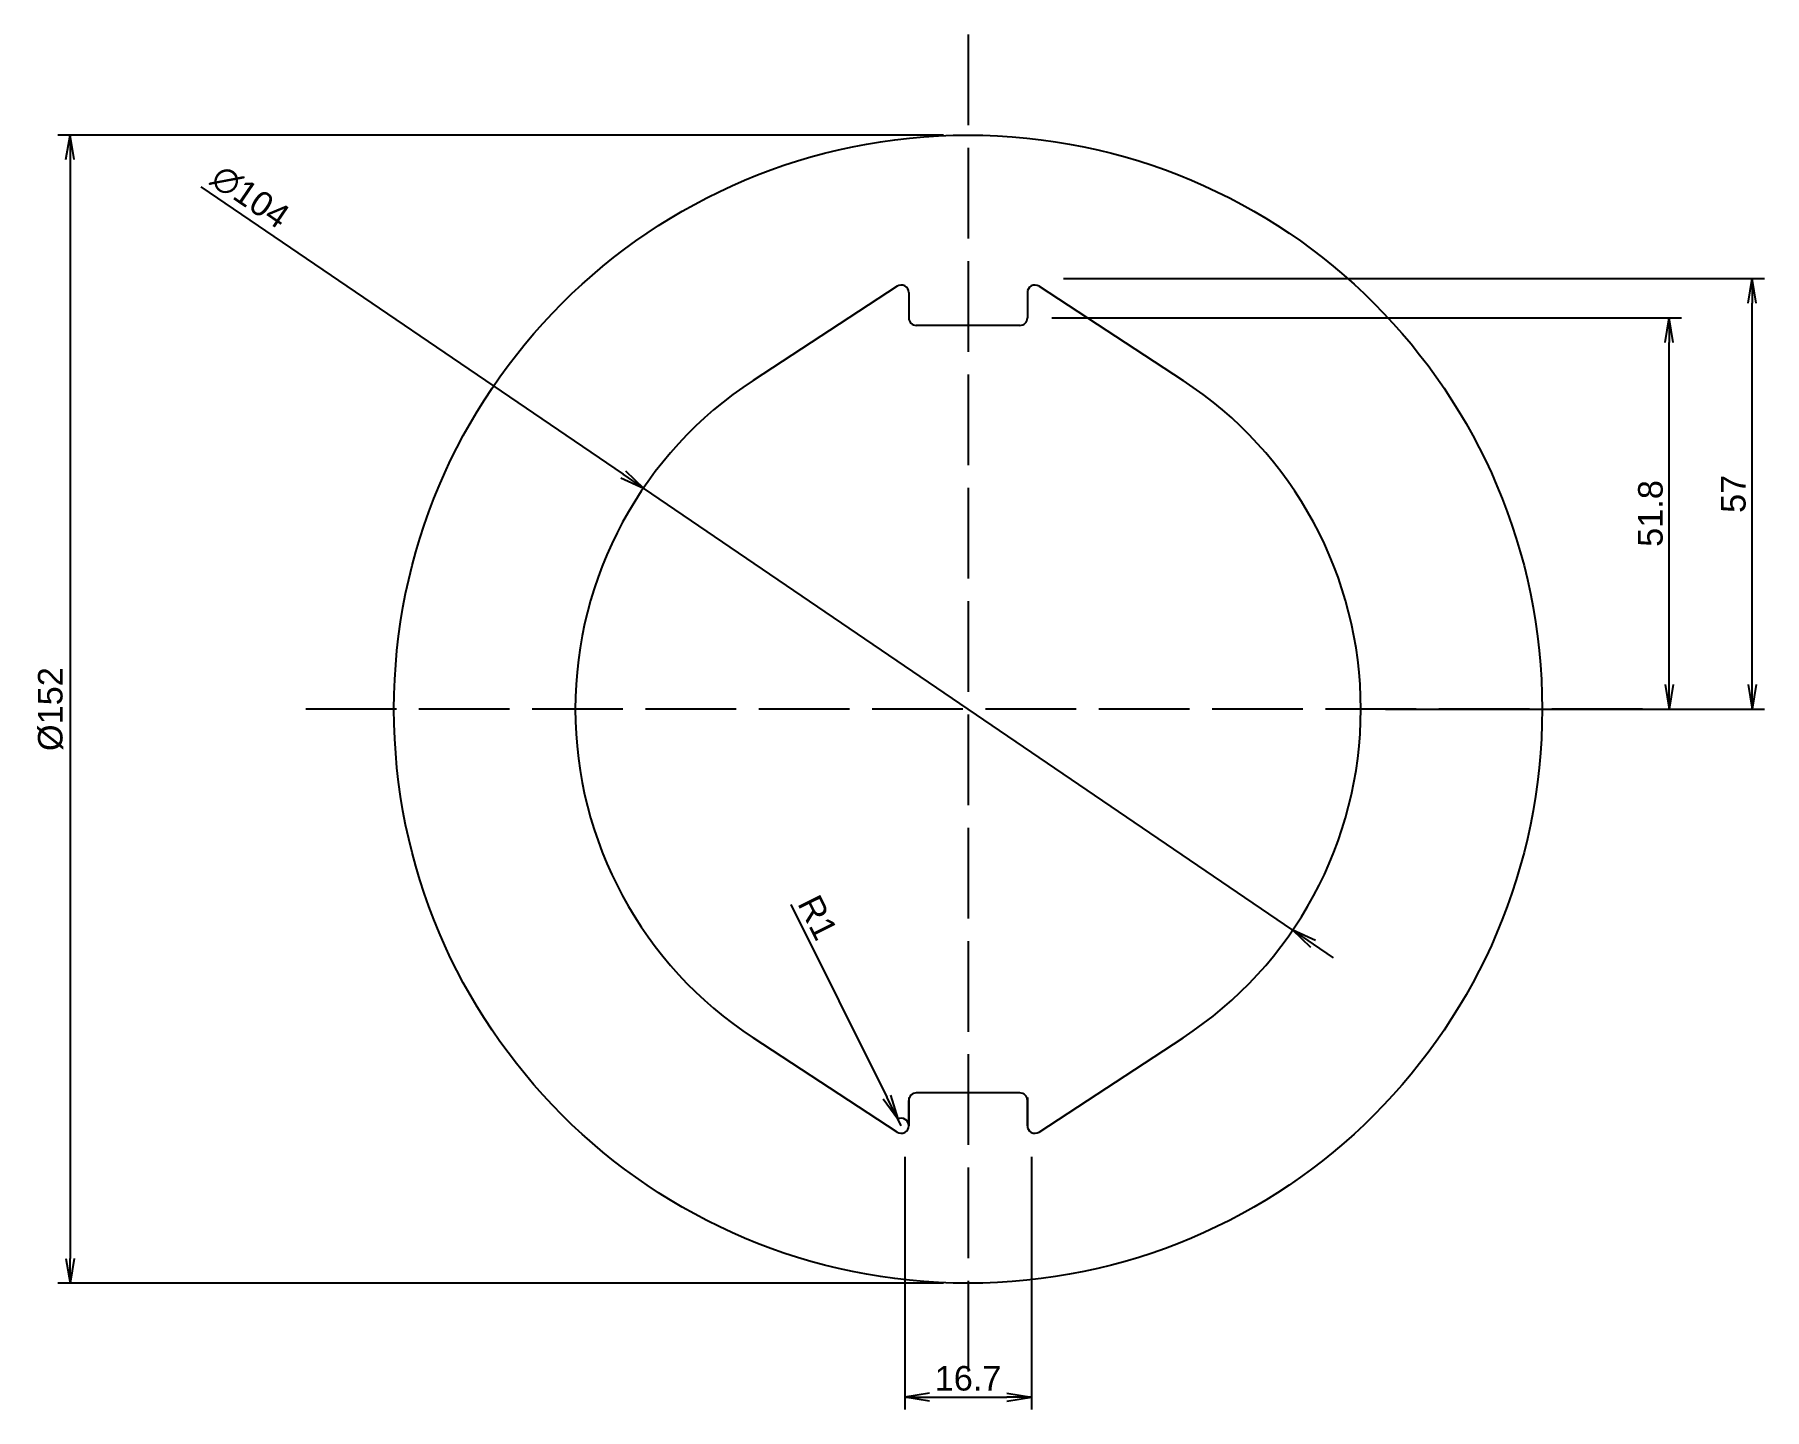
# Model space of a CAD drawing. Header units: millimetres. Extents: x 2775 to 3004, y 1559 to 1741.
import ezdxf

# ---------------------------------------------------------------- set-up
doc = ezdxf.new("R2010")
doc.units = ezdxf.units.MM
doc.linetypes.add('ACAD_ISO02W100', pattern=[15, 12, -3])
doc.styles.get("Standard").update_dxf_attribs({"font": 'arial.ttf'})
doc.dimstyles.new('ISO-25', dxfattribs={"dimscale": 1.3, "dimtxt": 2.5, "dimasz": 2.5, "dimexe": 1.25, "dimexo": 2.5, "dimtad": 1, "dimdec": 1, "dimdsep": 46, "dimtxsty": 'Standard', "dimblk": 'OPEN', "dimcen": 2.5, "dimadec": 0, "dimazin": 0, "dimtfac": 1, "dimtdec": 1, "dimtmove": 0, "dimatfit": 3, "dimfxl": 1, "dimarcsym": 0})

# ---------------------------------------------------------------- blocks, each defined once
blk = doc.blocks.new('_Open')
at = {"color": 0, "linetype": 'ByBlock', "lineweight": -2}
for p, q in [((-1, 0.167), (0, 0)), ((-1, -0.167), (0, 0)), ((0, 0), (-1, 0))]:
    blk.add_line(p, q, dxfattribs=at)
blk = doc.blocks.new('*D2')
at = {"color": 0, "lineweight": -2, "transparency": 16777216}
for p, q in [((2910.16, 1703.9), (2993.52, 1703.9)), ((2991.89, 1655.35), (2991.89, 1700.65)), ((2954.31, 1652.1), (2993.52, 1652.1))]:
    blk.add_line(p, q, dxfattribs=at)
at = {"layer": 'Defpoints', "color": 0, "transparency": 16777216}
for p in [(2906.91, 1703.9), (2991.89, 1703.9), (2951.06, 1652.1)]:
    blk.add_point(p, dxfattribs=at)
at = {"color": 0, "lineweight": -2, "transparency": 16777216, "xscale": 3.25, "yscale": 3.25, "zscale": 3.25}
for p, rotation in [((2991.89, 1703.9), 90), ((2991.89, 1652.1), 270)]:
    blk.add_blockref('_Open', p, dxfattribs=dict(at, rotation=rotation))
at = {"color": 0, "transparency": 16777216, "insert": (2989.42, 1678), "char_height": 3.25, "attachment_point": 5, "rotation": 90}
blk.add_mtext('51.8', dxfattribs=at)
blk = doc.blocks.new('*D3')
at = {"color": 0, "lineweight": -2, "transparency": 16777216}
for p, q in [((2890.69, 1592.82), (2890.69, 1559.39)), ((2907.44, 1592.82), (2907.44, 1559.39)), ((2893.94, 1561.02), (2904.19, 1561.02))]:
    blk.add_line(p, q, dxfattribs=at)
at = {"layer": 'Defpoints', "color": 0, "transparency": 16777216}
for p in [(2890.69, 1596.07), (2907.44, 1596.07), (2907.44, 1561.02)]:
    blk.add_point(p, dxfattribs=at)
at = {"color": 0, "lineweight": -2, "transparency": 16777216, "xscale": 3.25, "yscale": 3.25, "zscale": 3.25, "rotation": 180}
blk.add_blockref('_Open', (2890.69, 1561.02), dxfattribs=at)
at = {"color": 0, "lineweight": -2, "transparency": 16777216, "xscale": 3.25, "yscale": 3.25, "zscale": 3.25}
blk.add_blockref('_Open', (2907.44, 1561.02), dxfattribs=at)
at = {"color": 0, "transparency": 16777216, "insert": (2899.06, 1563.49), "char_height": 3.25, "attachment_point": 5}
blk.add_mtext('16.7', dxfattribs=at)
blk = doc.blocks.new('*D6')
at = {"color": 0, "lineweight": -2, "transparency": 16777216}
for p, q in [((2911.71, 1709.1), (3004.49, 1709.1)), ((3002.87, 1655.35), (3002.87, 1705.85)), ((2954.31, 1652.1), (3004.49, 1652.1))]:
    blk.add_line(p, q, dxfattribs=at)
at = {"layer": 'Defpoints', "color": 0, "transparency": 16777216}
for p in [(2908.46, 1709.1), (3002.87, 1709.1), (2951.06, 1652.1)]:
    blk.add_point(p, dxfattribs=at)
at = {"color": 0, "lineweight": -2, "transparency": 16777216, "xscale": 3.25, "yscale": 3.25, "zscale": 3.25}
for p, rotation in [((3002.87, 1709.1), 90), ((3002.87, 1652.1), 270)]:
    blk.add_blockref('_Open', p, dxfattribs=dict(at, rotation=rotation))
at = {"color": 0, "transparency": 16777216, "insert": (3000.4, 1680.6), "char_height": 3.25, "attachment_point": 5, "rotation": 90}
blk.add_mtext('57', dxfattribs=at)
blk = doc.blocks.new('*D7')
at = {"color": 0, "lineweight": -2, "transparency": 16777216}
for p, q in [((2797.48, 1721.26), (2853.4, 1683.19)), ((2942.05, 1622.83), (2856.08, 1681.36)), ((2944.73, 1621), (2947.42, 1619.17))]:
    blk.add_line(p, q, dxfattribs=at)
at = {"layer": 'Defpoints', "color": 0, "transparency": 16777216}
for p in [(2856.08, 1681.36), (2942.05, 1622.83)]:
    blk.add_point(p, dxfattribs=at)
at = {"color": 0, "lineweight": -2, "transparency": 16777216, "xscale": 3.25, "yscale": 3.25, "zscale": 3.25}
for p, rotation in [((2856.08, 1681.36), 325.7489381712272), ((2942.05, 1622.83), 145.7489381712272)]:
    blk.add_blockref('_Open', p, dxfattribs=dict(at, rotation=rotation))
at = {"color": 0, "transparency": 16777216, "insert": (2804.02, 1719.91), "char_height": 3.25, "attachment_point": 5, "rotation": 325.7489}
blk.add_mtext('∅104', dxfattribs=at)
blk = doc.blocks.new('*D8')
at = {"color": 0, "lineweight": -2, "transparency": 16777216}
for p, q in [((2895.81, 1728.1), (2778.55, 1728.1)), ((2780.17, 1724.85), (2780.17, 1579.35)), ((2895.81, 1576.1), (2778.55, 1576.1))]:
    blk.add_line(p, q, dxfattribs=at)
at = {"layer": 'Defpoints', "color": 0, "transparency": 16777216}
for p in [(2899.06, 1728.1), (2780.17, 1576.1), (2899.06, 1576.1)]:
    blk.add_point(p, dxfattribs=at)
at = {"color": 0, "lineweight": -2, "transparency": 16777216, "xscale": 3.25, "yscale": 3.25, "zscale": 3.25}
for p, rotation in [((2780.17, 1728.1), 90), ((2780.17, 1576.1), 270)]:
    blk.add_blockref('_Open', p, dxfattribs=dict(at, rotation=rotation))
at = {"color": 0, "transparency": 16777216, "insert": (2777.61, 1652.1), "char_height": 3.25, "attachment_point": 5, "rotation": 90}
blk.add_mtext('%%C152', dxfattribs=at)
blk = doc.blocks.new('*D9')
at = {"color": 0, "lineweight": -2, "transparency": 16777216}
for p, q in [((2875.59, 1626.22), (2888.31, 1600.75)), ((2890.21, 1596.94), (2889.77, 1597.84))]:
    blk.add_line(p, q, dxfattribs=at)
blk.add_arc((2890.21, 1596.94), 1, 0, 116.5453, dxfattribs=at)
at = {"layer": 'Defpoints', "color": 0, "transparency": 16777216}
for p in [(2889.77, 1597.84), (2890.21, 1596.94)]:
    blk.add_point(p, dxfattribs=at)
at = {"color": 0, "lineweight": -2, "transparency": 16777216, "xscale": 3.25, "yscale": 3.25, "zscale": 3.25, "rotation": 296.5452794366306}
blk.add_blockref('_Open', (2889.77, 1597.84), dxfattribs=at)
at = {"color": 0, "transparency": 16777216, "insert": (2879.17, 1624.52), "char_height": 3.25, "attachment_point": 5, "rotation": 296.5453}
blk.add_mtext('R1', dxfattribs=at)

msp = doc.modelspace()

# ---------------------------------------------------------------- linework, layer by layer
at = {"linetype": 'ACAD_ISO02W100'}
for p, q in [((2899.06, 1741.4), (2899.06, 1562.79)), ((2988.37, 1652.1), (2809.76, 1652.1))]:
    msp.add_line(p, q, dxfattribs=at)
for p, q in [((2889.67, 1708.08), (2870.6, 1695.61)), ((2891.21, 1707.25), (2891.21, 1703.9)), ((2906.91, 1707.25), (2906.91, 1703.9)), ((2908.46, 1708.08), (2927.53, 1695.61)), ((2905.91, 1702.9), (2892.21, 1702.9)), ((2889.67, 1596.11), (2870.6, 1608.58)), ((2908.46, 1596.11), (2927.53, 1608.58)), ((2905.91, 1601.3), (2892.21, 1601.3)), ((2891.21, 1600.69), (2891.21, 1596.94)), ((2891.21, 1596.94), (2891.21, 1600.3)), ((2906.91, 1600.69), (2906.91, 1596.94)), ((2906.91, 1596.94), (2906.91, 1600.3))]:
    msp.add_line(p, q)
msp.add_circle((2899.06, 1652.1), 76)
for centre, radius, start, end in [((2890.21, 1707.25), 1, 0, 123.1859), ((2907.91, 1707.25), 1, 56.8141, 180), ((2892.21, 1703.9), 1, 180, 270), ((2905.91, 1703.9), 1, 270, 0), ((2899.06, 1652.1), 52, 123.1859, 236.8141), ((2899.06, 1652.1), 52, 303.1859, 56.8141), ((2892.21, 1600.3), 1, 90, 180), ((2905.91, 1600.3), 1, 0, 90), ((2890.21, 1596.94), 1, 236.8141, 0), ((2907.91, 1596.94), 1, 180, 303.1859)]:
    msp.add_arc(centre, radius, start, end)

# ---------------------------------------------------------------- dimensions: what is measured, and where the dimension line sits
dim = msp.add_linear_dim(base=(2780.17, 1576.1), p1=(2899.06, 1728.1), p2=(2899.06, 1576.1), angle=90, text='%%C<>', dimstyle='ISO-25')
dim.commit()
dim.dimension.update_dxf_attribs({"geometry": '*D8', "text_midpoint": (2777.61, 1652.1)})
dim = msp.add_diameter_dim_2p(p1=(2942.05, 1622.83), p2=(2856.08, 1681.36), dimstyle='ISO-25')
dim.commit()
dim.dimension.update_dxf_attribs({"geometry": '*D7', "text_midpoint": (2802.58, 1717.79), "dimtype": 163})
for base, p2, picture, middle in [((3002.87, 1709.1), (2908.46, 1709.1), '*D6', (3000.4, 1680.6)), ((2991.89, 1703.9), (2906.91, 1703.9), '*D2', (2989.42, 1678))]:
    dim = msp.add_linear_dim(base=base, p1=(2951.06, 1652.1), p2=p2, angle=90, dimstyle='ISO-25')
    dim.commit()
    dim.dimension.update_dxf_attribs({"geometry": picture, "text_midpoint": middle})
dim = msp.add_radius_dim(center=(2890.21, 1596.94), mpoint=(2889.77, 1597.84), dimstyle='ISO-25')
dim.commit()
dim.dimension.update_dxf_attribs({"geometry": '*D9', "text_midpoint": (2876.98, 1623.43), "dimtype": 164})
dim = msp.add_linear_dim(base=(2907.4381, 1561.0171), p1=(2890.6896, 1596.0654), p2=(2907.4381, 1596.0654), dimstyle='ISO-25')
dim.commit()
dim.dimension.update_dxf_attribs({"geometry": '*D3', "text_midpoint": (2899.0638, 1563.489)})

doc.saveas('drawing.dxf')
